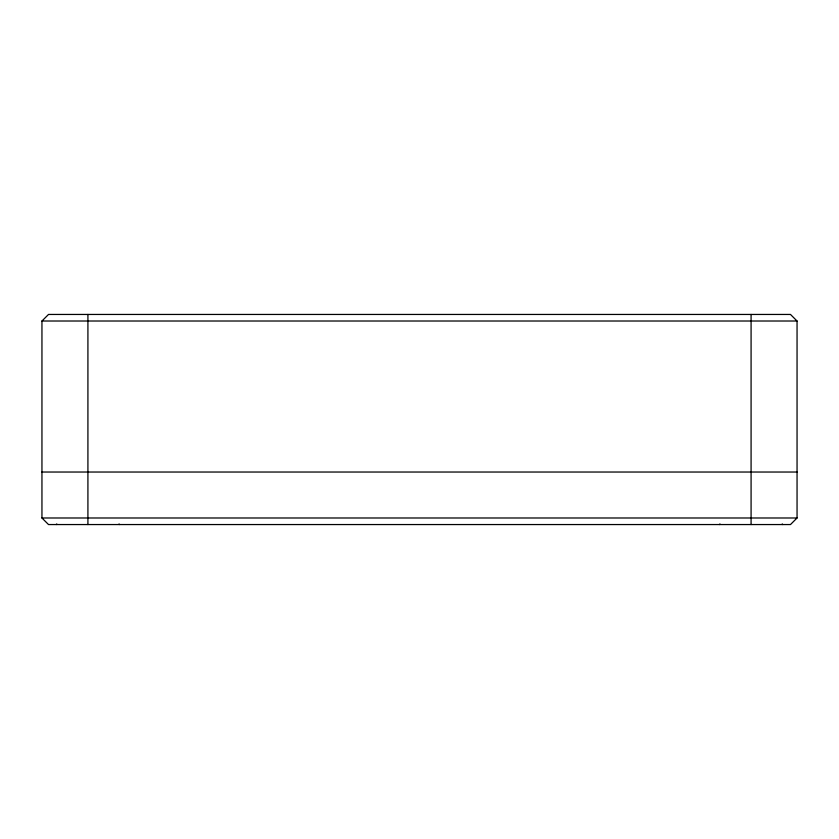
<?xml version="1.0" encoding="UTF-8"?>
<svg xmlns="http://www.w3.org/2000/svg" width="839" height="839" viewBox="0 0 839 839"><rect width="100%" height="100%" fill="white"/><g stroke="black" fill="none" stroke-linecap="round" stroke-linejoin="round"><path stroke-width="1.26" d="M41.95 321.012L48.515 314.447L790.485 314.447L797.05 321.012L797.05 517.988L790.485 524.553L48.515 524.553L41.95 517.988L41.95 321.012L797.05 321.012M56.203 524.553L56.79 523.966M719.369 524.553L719.967 523.966M41.95 472.032L797.05 472.032M41.95 517.988L797.05 517.988M782.21 523.966L782.797 524.553M119.033 523.966L119.631 524.553M751.083 314.447L751.083 524.553M87.917 314.447L87.917 524.553"/></g></svg>
